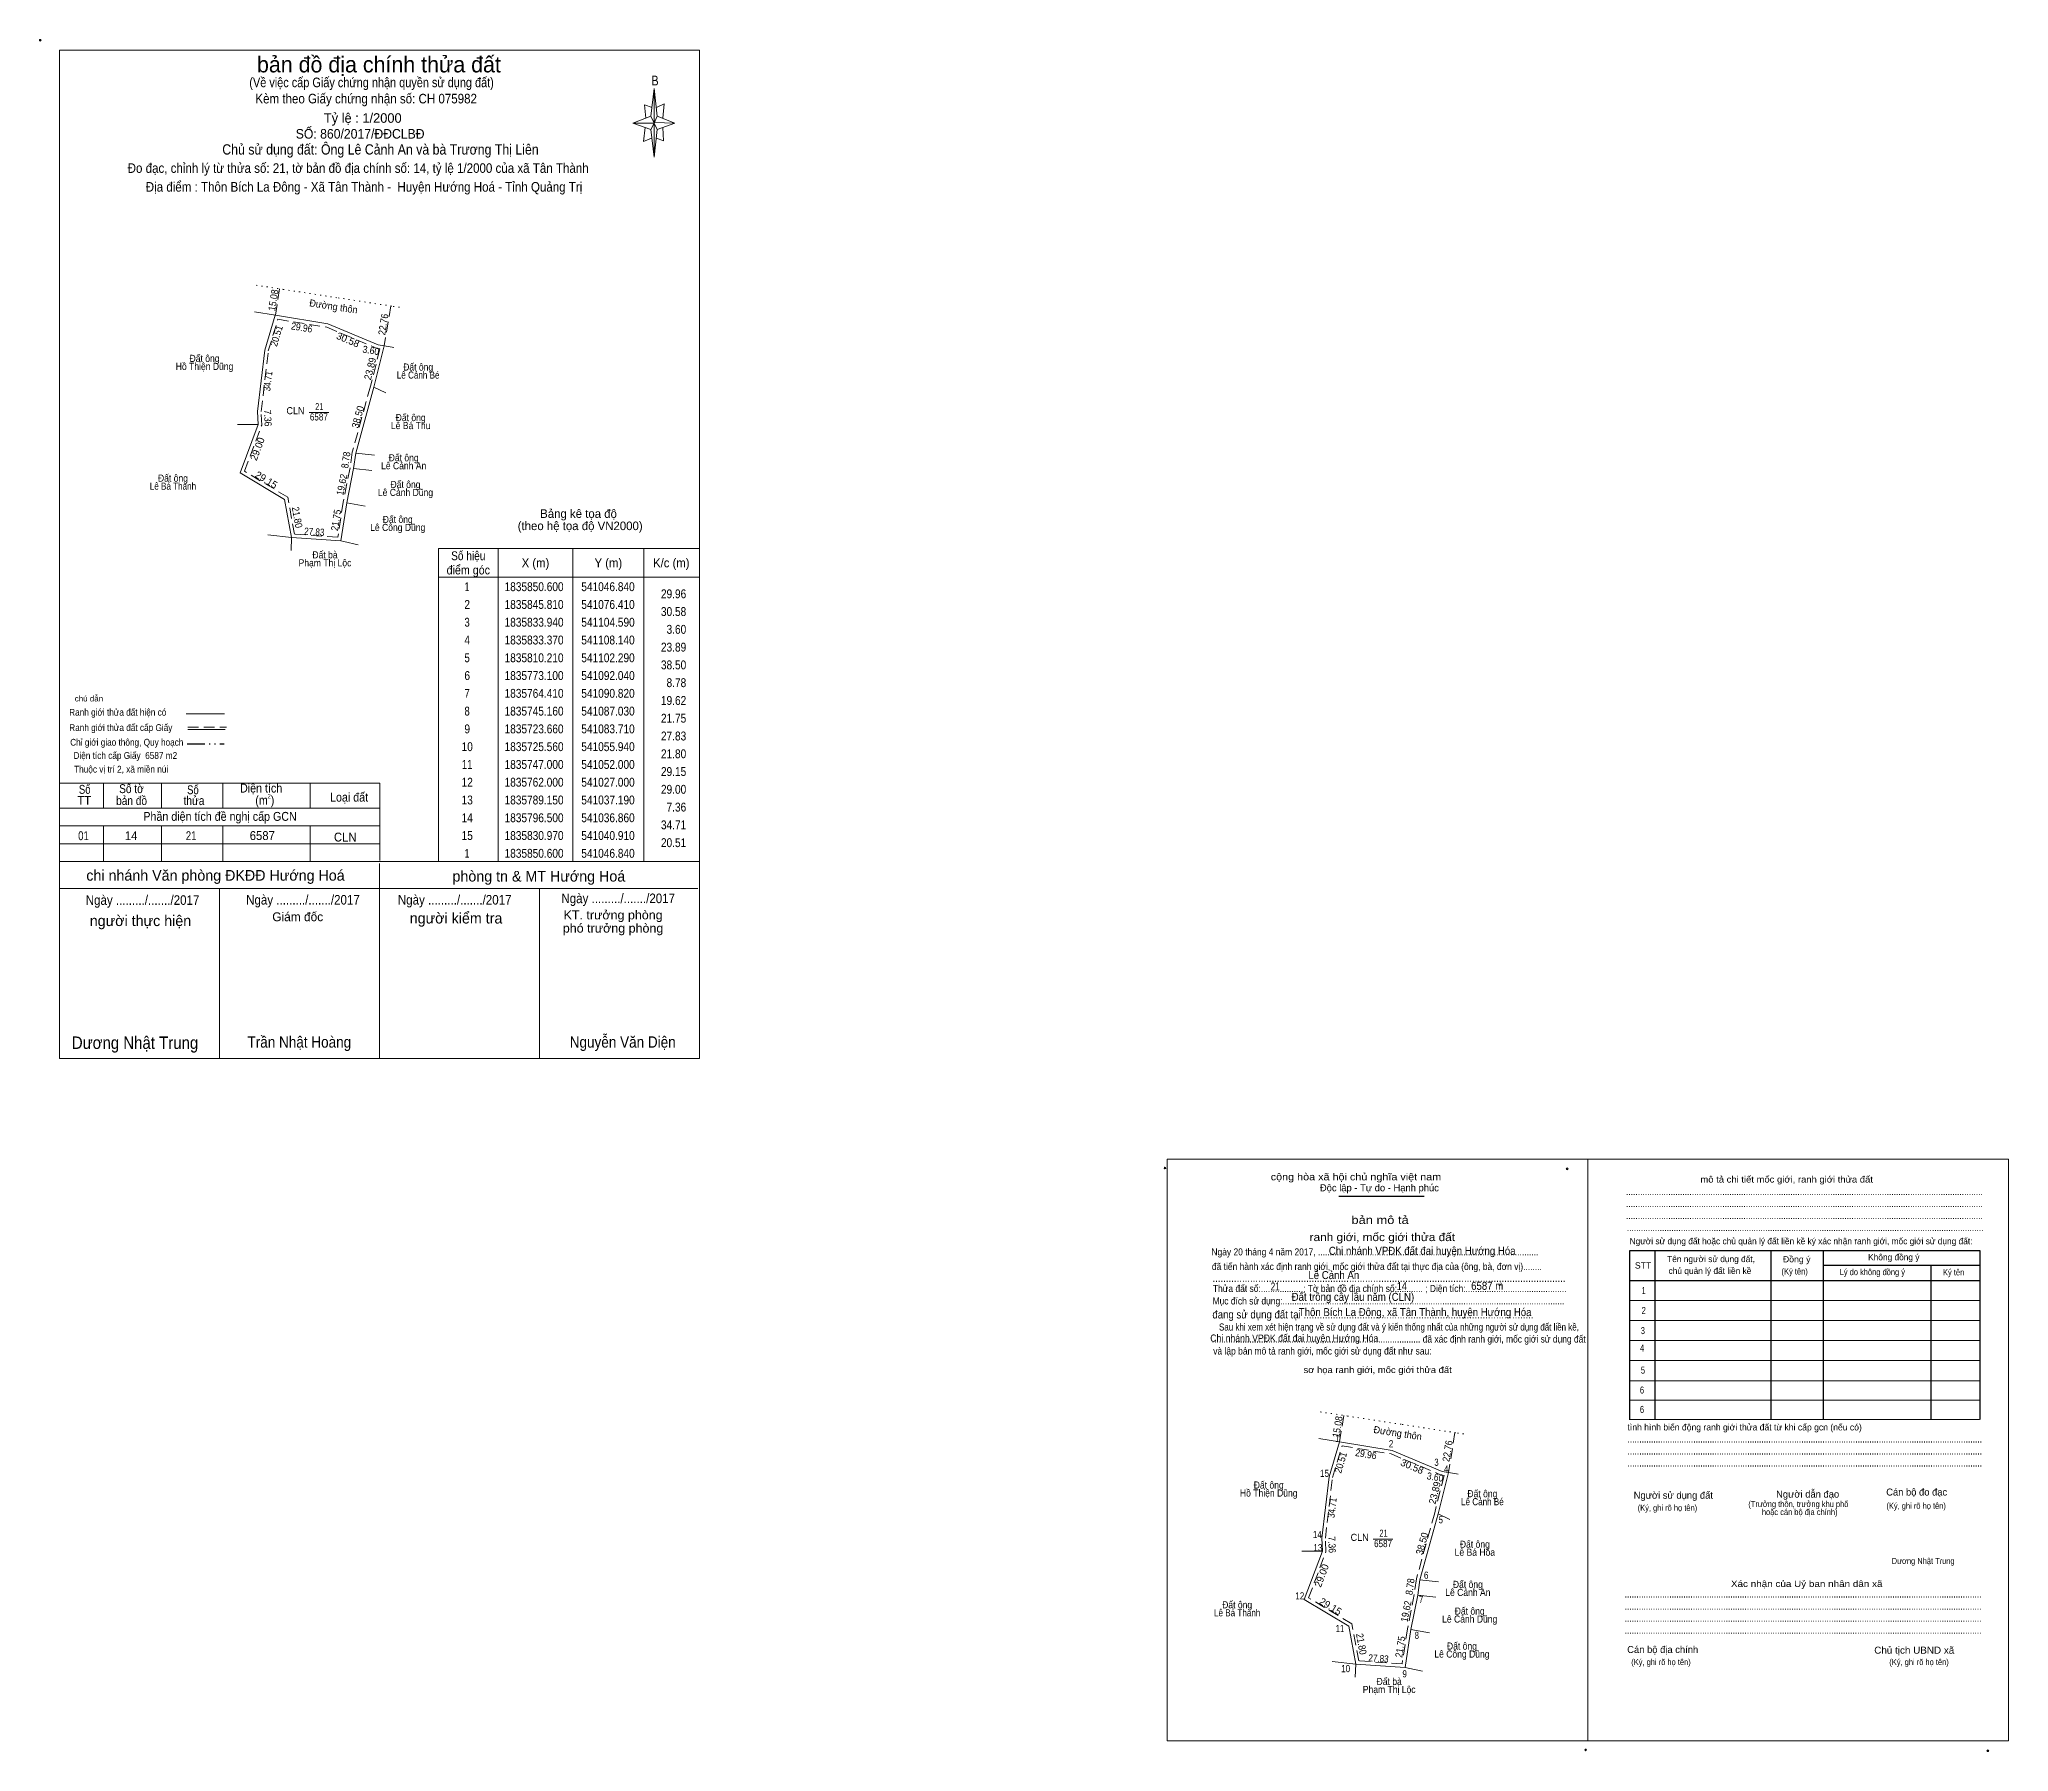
# Model space of a CAD drawing. Header units: metres. Extents: x 539170 to 542022, y 1835043 to 1836006.
# Drawn here: x 540914 to 542022, y 1835043 to 1836006 of the extents above; entities that cross this region are included whole.
import ezdxf
from ezdxf.enums import TextEntityAlignment as Align

# ---------------------------------------------------------------- set-up
doc = ezdxf.new("R2010")
doc.units = ezdxf.units.M
doc.header["$LTSCALE"] = 2
doc.header["$PDMODE"] = 32
doc.header["$PDSIZE"] = 1
for name, pattern in [('DASH_DOUBLE_DOT', [9.2, 5, -1.2, 0.3, -1.2, 0.3, -1.2]), ('DOTTED', [1.5, 0.3, -1.2]), ('MEDIUM_DASHED', [4.5, 3, -1.5]), ('SHORT_DASHED', [2.7, 1.5, -1.2])]:
    doc.linetypes.add(name, pattern=pattern)
for name, color, linetype, lineweight in [('1', 7, 'DOTTED', 13), ('10', 7, 'Continuous', 13), ('17', 7, 'Continuous', 13), ('2', 7, 'SHORT_DASHED', 13), ('21', 7, 'DOTTED', 13), ('22', 7, 'Continuous', 13), ('5', 7, 'Continuous', 13), ('6', 7, 'Continuous', 13), ('63', 7, 'Continuous', 13), ('7', 7, 'Continuous', 13)]:
    doc.layers.add(name, color=color, linetype=linetype, lineweight=lineweight)
doc.layers.add('25', color=7, linetype='Continuous')
doc.layers.add('34', color=7, linetype='Continuous')

msp = doc.modelspace()

# ---------------------------------------------------------------- linework, layer by layer
at = {"layer": '1', "linetype": 'MEDIUM_DASHED'}
for points in [[(541048.25, 1835848.35), (541075.85, 1835843.87), (541104.04, 1835832), (541105.67, 1835831.74), (541100.36, 1835810.72), (541090.08, 1835773.51), (541088.85, 1835764.74), (541085.06, 1835745.51), (541082.01, 1835725.78), (541057.63, 1835727.45), (541053.8, 1835748.25), (541029.46, 1835762.86), (541039.21, 1835788.83), (541038.87, 1835796.43), (541042.88, 1835830.56)], [(541646.95, 1835214.52), (541674.55, 1835210.04), (541702.74, 1835198.17), (541704.37, 1835197.91), (541699.06, 1835176.89), (541688.78, 1835139.68), (541687.55, 1835130.91), (541683.76, 1835111.68), (541680.71, 1835091.95), (541656.33, 1835093.62), (541652.5, 1835114.42), (541628.16, 1835129.03), (541637.91, 1835155), (541637.57, 1835162.6), (541641.58, 1835196.73)]]:
    msp.add_lwpolyline(points, close=True, dxfattribs=at)
at = {"layer": '1', "linetype": 'Continuous'}
for points in [[(541027, 1835762), (541052, 1835747), (541055.94, 1835725.56)], [(541625.7, 1835128.17), (541650.7, 1835113.17), (541654.64, 1835091.73)]]:
    msp.add_lwpolyline(points, dxfattribs=at)
at = {"layer": '10'}
for p, q in [((541092.04, 1835773.1), (541102.29, 1835810.21)), ((541102.29, 1835810.21), (541108.92, 1835806.89)), ((541025.54, 1835789.23), (541037.19, 1835789.15)), ((541087.03, 1835745.16), (541090.82, 1835764.41)), ((541090.82, 1835764.41), (541092.04, 1835773.1)), ((541090.82, 1835764.41), (541101.06, 1835763.37)), ((541092.04, 1835773.1), (541102.59, 1835771.83)), ((541083.71, 1835723.66), (541087.03, 1835745.16)), ((541087.03, 1835745.16), (541097.42, 1835743.15)), ((541055.94, 1835725.56), (541042.69, 1835727.09)), ((541085.46, 1835723.25), (541083.71, 1835723.66)), ((541093.52, 1835721.56), (541085.46, 1835723.25)), ((541690.74, 1835139.27), (541700.99, 1835176.38)), ((541700.99, 1835176.38), (541707.62, 1835173.06)), ((541624.24, 1835155.4), (541635.89, 1835155.32)), ((541689.52, 1835130.58), (541690.74, 1835139.27)), ((541690.74, 1835139.27), (541701.29, 1835138)), ((541685.73, 1835111.33), (541689.52, 1835130.58)), ((541689.52, 1835130.58), (541699.76, 1835129.54)), ((541682.41, 1835089.83), (541685.73, 1835111.33)), ((541685.73, 1835111.33), (541696.12, 1835109.32)), ((541654.64, 1835091.73), (541641.39, 1835093.26)), ((541684.16, 1835089.42), (541682.41, 1835089.83)), ((541692.22, 1835087.73), (541684.16, 1835089.42))]:
    msp.add_line(p, q, dxfattribs=at)
for points in [[(541027, 1835762), (541037.19, 1835789.15), (541036.86, 1835796.5), (541040.91, 1835830.97), (541046.83, 1835850.6)], [(541083.71, 1835723.66), (541055.94, 1835725.56), (541055.65, 1835718.32)], [(541625.7, 1835128.17), (541635.89, 1835155.32), (541635.56, 1835162.67), (541639.61, 1835197.14), (541645.53, 1835216.77)], [(541682.41, 1835089.83), (541654.64, 1835091.73), (541654.35, 1835084.49)]]:
    msp.add_lwpolyline(points, dxfattribs=at)
at = {"layer": '17'}
for p, q in [((541105.39, 1835432.36), (541105.47, 1835542.28)), ((541015.39, 1835432.44), (541015.47, 1835528.12)), ((541195.39, 1835432.28), (541195.47, 1835528.12))]:
    msp.add_line(p, q, dxfattribs=at)
at = {"layer": '2', "linetype": 'Continuous'}
for p, q in [((541108.14, 1835833.37), (541102.29, 1835810.21)), ((541706.84, 1835199.54), (541700.99, 1835176.38))]:
    msp.add_line(p, q, dxfattribs=at)
at = {"layer": '21'}
for p, q in [((541036.02, 1835867.53), (541051.23, 1835865.18)), ((541051.23, 1835865.18), (541082.1, 1835860.42)), ((541082.1, 1835860.42), (541113.13, 1835855.63)), ((541113.13, 1835855.63), (541117.59, 1835854.94)), ((541634.72, 1835233.7), (541649.93, 1835231.35)), ((541649.93, 1835231.35), (541680.8, 1835226.59)), ((541680.8, 1835226.59), (541711.83, 1835221.8)), ((541711.83, 1835221.8), (541716.29, 1835221.11))]:
    msp.add_line(p, q, dxfattribs=at)
at = {"layer": '22'}
for p, q in [((541035.18, 1835852.49), (541046.84, 1835850.6)), ((541633.88, 1835218.66), (541645.54, 1835216.77))]:
    msp.add_line(p, q, dxfattribs=at)
for points in [[(541046.84, 1835850.6), (541076.41, 1835845.81), (541104.59, 1835833.94), (541112.61, 1835832.65), (541113.54, 1835832.5)], [(541645.54, 1835216.77), (541675.11, 1835211.98), (541703.29, 1835200.11), (541711.31, 1835198.82), (541712.24, 1835198.67)]]:
    msp.add_lwpolyline(points, dxfattribs=at)
at = {"layer": '5'}
for p, q in [((541258.03, 1835962.68), (541260.03, 1835978.28)), ((541261.63, 1835962.68), (541271.63, 1835958.68)), ((541258.03, 1835955.08), (541248.03, 1835958.68)), ((541261.63, 1835955.08), (541260.03, 1835939.48)), ((541264.83, 1835956.28), (541265.23, 1835948.68)), ((541265.23, 1835948.68), (541261.23, 1835950.28)), ((540996.75, 1835626.48), (541018.27, 1835626.48)), ((540997.55, 1835617.52), (541018.59, 1835617.52)), ((540925.39, 1835587.32), (541105.71, 1835587.32)), ((540950.11, 1835587.32), (540950.11, 1835573.56)), ((540982.75, 1835587.32), (540982.75, 1835573.32)), ((541017.31, 1835587.32), (541017.31, 1835573.32)), ((541066.51, 1835587.32), (541066.51, 1835573.32)), ((541105.71, 1835587.32), (541105.71, 1835543.96)), ((540925.39, 1835573.32), (541105.71, 1835573.32)), ((540925.39, 1835563.32), (541105.71, 1835563.32)), ((540925.39, 1835553.32), (541105.71, 1835553.32)), ((540950.11, 1835563.32), (540950.11, 1835543.32)), ((540982.75, 1835563.32), (540982.75, 1835543.32)), ((541017.31, 1835563.32), (541017.31, 1835543.32)), ((541066.51, 1835563.32), (541066.51, 1835543.32)), ((540925.39, 1835543.32), (541105.71, 1835543.32))]:
    msp.add_line(p, q, dxfattribs=at)
at = {"layer": '5', "linetype": 'DASH_DOUBLE_DOT', "lineweight": 25}
msp.add_line((540997.15, 1835609.6), (541018.07, 1835609.6), dxfattribs=at)
at = {"layer": '5', "linetype": 'MEDIUM_DASHED'}
msp.add_line((540997.55, 1835618.8), (541019.31, 1835618.8), dxfattribs=at)
at = {"layer": '5'}
for points in [[(540925.39, 1835999.72), (541285.39, 1835999.72), (541285.39, 1835432.52), (540925.39, 1835432.52)], [(541260.03, 1835978.28), (541261.63, 1835962.68), (541260.03, 1835958.68)], [(541260.03, 1835958.68), (541248.03, 1835958.68), (541258.03, 1835962.68), (541261.63, 1835955.08), (541271.63, 1835958.68), (541260.03, 1835959.08)], [(541260.03, 1835958.68), (541260.03, 1835939.48), (541258.03, 1835955.08)]]:
    msp.add_lwpolyline(points, close=True, dxfattribs=at)
for points in [[(541260.03, 1835958.68), (541258.03, 1835962.68), (541248.03, 1835958.68)], [(541258.83, 1835967.48), (541254.43, 1835969.08), (541255.23, 1835961.48)], [(541261.23, 1835967.48), (541265.63, 1835969.48), (541264.83, 1835961.48)], [(541254.83, 1835956.28), (541254.03, 1835948.28), (541258.43, 1835950.28)], [(541260.03, 1835958.68), (541261.63, 1835955.08), (541271.63, 1835958.68)]]:
    msp.add_lwpolyline(points, dxfattribs=at)
msp.add_point((540914.59, 1836005.32), dxfattribs=at)
at = {"layer": '6'}
for p, q in [((540925.39, 1835543.32), (541285.39, 1835543.32)), ((540925.39, 1835528.12), (541284.59, 1835528.12)), ((541285.39, 1835432.52), (540925.39, 1835432.52))]:
    msp.add_line(p, q, dxfattribs=at)
at = {"layer": '63', "linetype": 'MEDIUM_DASHED'}
for p, q in [((541049.25, 1835865.49), (541046.84, 1835850.6)), ((541111.76, 1835855.84), (541108.14, 1835833.37)), ((541647.95, 1835231.66), (541645.54, 1835216.77)), ((541710.46, 1835222.01), (541706.84, 1835199.54))]:
    msp.add_line(p, q, dxfattribs=at)
at = {"layer": '63'}
for p, q in [((541065.83, 1835795.96), (541076.89, 1835795.96)), ((541172.19, 1835719.32), (541172.19, 1835543.32)), ((541214.19, 1835719.32), (541214.19, 1835543.32)), ((541254.19, 1835719.32), (541254.19, 1835543.32)), ((541138.59, 1835703.32), (541285.39, 1835703.32)), ((541664.53, 1835162.13), (541675.59, 1835162.13))]:
    msp.add_line(p, q, dxfattribs=at)
msp.add_lwpolyline([(541138.59, 1835719.32), (541285.39, 1835719.32), (541285.39, 1835543.32), (541138.59, 1835543.32)], close=True, dxfattribs=at)
at = {"layer": '7', "lineweight": 25}
for p, q in [((541645.2, 1835354.96), (541693.06, 1835354.96)), ((541822.9, 1835324.38), (541822.9, 1835229.41)), ((541888.19, 1835324.05), (541888.19, 1835229.41)), ((541917.65, 1835324.05), (541917.65, 1835229.41)), ((541917.65, 1835316.26), (542005.92, 1835316.26)), ((541978.27, 1835316.26), (541978.27, 1835229.41)), ((541808.73, 1835307.68), (542005.92, 1835307.68))]:
    msp.add_line(p, q, dxfattribs=at)
at = {"layer": '7'}
for p, q in [((541808.73, 1835296.39), (542005.92, 1835296.39)), ((541808.73, 1835285.1), (542005.92, 1835285.1)), ((541808.73, 1835273.81), (542005.92, 1835273.81)), ((541808.73, 1835262.53), (542005.92, 1835262.53)), ((541808.73, 1835251.24), (542005.92, 1835251.24)), ((541808.38, 1835240.33), (542005.58, 1835240.33)), ((541808.73, 1835240.32), (542005.92, 1835240.32)), ((541808.38, 1835229.41), (542005.58, 1835229.41))]:
    msp.add_line(p, q, dxfattribs=at)
for points in [[(541548.59, 1835375.93), (541785.26, 1835375.93), (541785.26, 1835048.58), (541548.59, 1835048.58)], [(541785.26, 1835375.92), (542021.94, 1835375.92), (542021.94, 1835048.58), (541785.26, 1835048.58)], [(541785.27, 1835375.92), (542021.94, 1835375.92), (542021.94, 1835048.58), (541785.27, 1835048.58)]]:
    msp.add_lwpolyline(points, close=True, dxfattribs=at)
at = {"layer": '7', "lineweight": 25}
msp.add_lwpolyline([(542005.92, 1835229.41), (542005.92, 1835324.38), (541808.73, 1835324.38), (541808.73, 1835229.41)], dxfattribs=at)
at = {"layer": '7'}
for p in [(541547.32, 1835370.88), (541773.57, 1835370.4), (541783.99, 1835043.53), (542010.24, 1835043.06)]:
    msp.add_point(p, dxfattribs=at)

# ---------------------------------------------------------------- texts
at = {"layer": '1'}
for s, height, width, p in [('CLN', 4, 0.95, (541058.16, 1835794.93)), ('21', 4, 0.75, (541071.56, 1835797.27)), ('6587', 4, 0.85, (541071.315, 1835791.42)), ('2', 2.5, 0.85, (541043.365, 1835578.84)), ('CLN', 4, 0.95, (541656.86, 1835161.1)), ('21', 4, 0.75, (541670.26, 1835163.44)), ('6587', 4, 0.85, (541670.015, 1835157.59))]:
    msp.add_text(s, height=height, dxfattribs=dict(at, width=width)).set_placement(p, align=Align.CENTER)
at = {"layer": '17', "width": 0.9}
msp.add_text('Dương Nhật Trung', height=3.375, dxfattribs=at).set_placement((541956.15, 1835148.18))
at = {"layer": '25', "width": 0.9}
for s, height, p in [('Chi nhánh VPĐK đất đai huyện Hướng Hóa', 4.5, (541639.52, 1835322.07)), ('Đất trồng cây lâu năm (CLN)', 4.5, (541618.59, 1835296.15)), ('Chi nhánh VPĐK đất đai huyện Hướng Hóa', 4.05, (541572.79, 1835273.16))]:
    msp.add_text(s, height=height, dxfattribs=at).set_placement(p)
at = {"layer": '34', "width": 0.9}
msp.add_text('Chủ sử dụng đất: Ông Lê Cảnh An và bà Trương Thị Liên', height=5.76, dxfattribs=at).set_placement((541016.99, 1835941.04))
at = {"layer": '5'}
for s, height, p in [('bản đồ địa chính thửa đất', 9, (541105.115, 1835987.24)), ('Tỷ lệ : 1/2000', 5.4, (541096.01, 1835958.88))]:
    msp.add_text(s, height=height, dxfattribs=at).set_placement(p, align=Align.CENTER)
for s, height, width, p in [('(Về việc cấp Giấy chứng nhận quyền sử dụng đất)', 5.4, 0.85, (541100.97, 1835978.92)), ('B', 5.51, 0.8, (541260.445, 1835979.88)), ('Kèm theo Giấy chứng nhận số: CH 075982', 5.4, 0.9, (541097.93, 1835969.8)), ('SỐ: 860/2017/ĐĐCLBĐ', 5.4, 0.95, (541094.545, 1835950)), ('Đo đạc, chỉnh lý từ thửa số: 21, tờ bản đồ địa chính số: 14, tỷ lệ 1/2000 của xã Tân Thành', 5.4, 0.9, (541093.43, 1835930.72)), ('Địa điểm : Thôn Bích La Đông - Xã Tân Thành -  Huyện Hướng Hoá - Tỉnh Quảng Trị ', 5.4, 0.9, (541097.63, 1835920.16)), ('chú dẫn', 3.199, 1.05, (540941.985, 1835633.36)), ('Ranh giới thửa đất hiện có ', 3.84, 0.9, (540958.825, 1835625.36)), ('Ranh giới thửa đất cấp Giấy', 3.84, 0.9, (540959.89, 1835616.72)), ('Chỉ giới giao thông, Quy hoạch', 3.84, 0.9, (540963.27, 1835608.48)), ('Diện tích cấp Giấy  6587 m2', 3.84, 0.9, (540962.45, 1835601.04)), ('Thuộc vị trí 2, xã miền núi', 3.84, 0.9, (540960.115, 1835593.32)), ('Số', 5, 0.8, (540939.59, 1835581.4)), ('Số tờ', 5, 0.85, (540965.9, 1835581.8)), ('Số', 5, 0.8, (541000.47, 1835581.16)), ('Diện tích', 5, 0.9, (541038.845, 1835582.12)), ('TT', 5, 0.95, (540939.325, 1835575.24)), ('bản đồ', 5, 0.85, (540965.955, 1835575.08)), ('thửa', 5, 0.85, (541001.075, 1835575.08)), ('(m )', 5, 0.9, (541040.91, 1835575.32)), ('Loại đất', 5, 0.9, (541088.325, 1835577)), ('Phần diện tích đề nghị cấp GCN', 5, 0.9, (541015.725, 1835566.2)), ('01', 5, 0.8, (540938.9, 1835555.32)), ('14', 5, 0.95, (540965.725, 1835555.32)), ('21', 5, 0.8, (540999.45, 1835555.32)), ('6587', 5, 0.95, (541039.5, 1835555.4)), ('CLN', 5, 0.95, (541086.14, 1835554.56))]:
    msp.add_text(s, height=height, dxfattribs=dict(at, width=width)).set_placement(p, align=Align.CENTER)
at = {"layer": '6'}
for s, height, p in [('Bảng kê tọa độ ', 4.8, (541218.3, 1835736.63)), ('(theo hệ tọa độ VN2000)', 4.8, (541218.33, 1835729.75)), ('chi nhánh Văn phòng ĐKĐĐ Hướng Hoá', 6, (541013.165, 1835532.52)), ('phòng tn & MT Hướng Hoá', 6, (541195.075, 1835532.04)), ('người thực hiện', 6, (540970.965, 1835507)), ('Giám đốc', 5, (541059.43, 1835509.72)), ('người kiểm tra', 6, (541148.5, 1835508.44))]:
    msp.add_text(s, height=height, dxfattribs=at).set_placement(p, align=Align.CENTER)
for s, height, width, p in [('Ngày ........./......./2017', 5.4, 0.9, (540972.135, 1835518.92)), ('Ngày ........./......./2017', 5.4, 0.9, (541062.375, 1835519.08)), ('Ngày ........./......./2017', 5.4, 0.9, (541147.735, 1835519.08)), ('Ngày ........./......./2017', 5.4, 0.9, (541239.735, 1835519.88)), ('phó trưởng phòng', 5, 1.05, (541236.835, 1835503.32)), ('KT. trưởng phòng', 5, 1.05, (541236.845, 1835510.76)), ('Dương Nhật Trung', 7, 0.9, (540967.895, 1835437.88)), ('Trần Nhật Hoàng', 6.32, 0.9, (541060.33, 1835438.6)), ('Nguyễn Văn Diện', 6.32, 0.9, (541242.26, 1835438.6))]:
    msp.add_text(s, height=height, dxfattribs=dict(at, width=width)).set_placement(p, align=Align.CENTER)
at = {"layer": '6', "width": 0.9}
msp.add_text('Lê Cảnh An', height=4.5, dxfattribs=at).set_placement((541628, 1835308.39))
at = {"layer": '63'}
for s, rotation, width, p in [('15.08', 80.806, 0.9, (541047.659, 1835858.815)), ('Đường thôn', 351.234, 0.95, (541079.25, 1835853.63)), ('20.51', 73.191, 0.9, (541049.43, 1835838.447)), ('29.96', 350.799, 0.9, (541061.38, 1835841.77)), ('22.76', 80.848, 0.9, (541109.534, 1835845.167)), ('3.60', 350.878, 0.9, (541100.308, 1835828.904)), ('34.71', 83.299, 0.85, (541044.6, 1835813.307)), ('23.89', 75.824, 0.95, (541102.098, 1835820.06)), ('7.36', 272.571, 0.9, (541040.606, 1835792.725)), ('38.50', 74.56, 0.95, (541095.185, 1835792.868)), ('8.78', 82.008, 0.9, (541088.445, 1835768.907)), ('19.62', 78.862, 0.9, (541086.218, 1835754.944)), ('21.80', 280.413, 0.9, (541057.167, 1835736.591)), ('21.75', 81.222, 0.9, (541082.953, 1835735.035)), ('27.83', 356.086, 0.85, (541068.628, 1835726.841)), ('15.08', 80.806, 0.9, (541646.359, 1835224.985)), ('Đường thôn', 351.234, 0.95, (541677.95, 1835219.8)), ('20.51', 73.191, 0.9, (541648.13, 1835204.617)), ('29.96', 350.799, 0.9, (541660.08, 1835207.94)), ('22.76', 80.848, 0.9, (541708.234, 1835211.337)), ('3.60', 350.878, 0.9, (541699.008, 1835195.074)), ('23.89', 75.824, 0.95, (541701.018, 1835187.67)), ('34.71', 83.299, 0.85, (541643.3, 1835179.477)), ('38.50', 74.56, 0.95, (541693.885, 1835159.038)), ('7.36', 272.571, 0.9, (541639.306, 1835158.895)), ('8.78', 82.008, 0.9, (541687.145, 1835135.077)), ('19.62', 78.862, 0.9, (541684.918, 1835121.114)), ('21.80', 280.413, 0.9, (541655.867, 1835102.761)), ('21.75', 81.222, 0.9, (541681.653, 1835101.205)), ('27.83', 356.086, 0.85, (541667.328, 1835093.011))]:
    msp.add_text(s, height=4, rotation=rotation, dxfattribs=dict(at, width=width)).set_placement(p, align=Align.CENTER)
for s, rotation, p in [('30.58', 337.158, (541086.904, 1835834.966)), ('29.00', 69.428, (541038.637, 1835774.707)), ('29.15', 329.036, (541040.736, 1835756.342)), ('30.58', 337.158, (541685.604, 1835201.136)), ('29.00', 69.428, (541637.337, 1835140.877)), ('29.15', 329.036, (541639.436, 1835122.512))]:
    msp.add_text(s, height=4, rotation=rotation, dxfattribs=at).set_placement(p, align=Align.CENTER)
for s, height, width, p in [('Hồ Thiện Dũng', 4, 0.9, (541007.01, 1835819.86)), ('Đất ông', 4, 0.9, (541007.01, 1835824.36)), ('Lê Cảnh Bé', 4, 0.85, (541127.19, 1835814.99)), ('Đất ông', 4, 0.9, (541127.19, 1835819.49)), ('Lê Bá Thu', 4, 0.9, (541122.975, 1835786.56)), ('Đất ông', 4, 0.9, (541122.97, 1835791.06)), ('Lê Cảnh An', 4, 0.9, (541119.025, 1835763.97)), ('Đất ông', 4, 0.9, (541119.03, 1835768.47)), ('Lê Bá Thanh', 4, 0.85, (540989.235, 1835752.5)), ('Đất ông', 4, 0.9, (540989.24, 1835757)), ('Lê Cảnh Dũng', 4, 0.9, (541120.06, 1835748.96)), ('Đất ông', 4, 0.9, (541120.06, 1835753.46)), ('Lê Công Dũng', 4, 0.9, (541115.685, 1835729.28)), ('Đất ông', 4, 0.9, (541115.69, 1835733.78)), ('Phạm Thị Lộc', 4, 0.9, (541074.765, 1835709.35)), ('Đất bà', 4, 0.9, (541074.77, 1835713.85)), ('điểm góc', 5, 0.9, (541155.395, 1835704.82)), ('Số hiệu', 5, 0.85, (541155.385, 1835712.82)), ('X (m)', 5, 0.95, (541193.19, 1835708.82)), ('Y (m)', 5, 0.95, (541234.19, 1835708.82)), ('K/c (m)', 5, 0.95, (541269.595, 1835708.82)), (' 1', 5, 0.75, (541153.99, 1835695.42)), ('1835850.600', 5, 0.85, (541192.39, 1835695.42)), ('541046.840', 5, 0.85, (541233.985, 1835695.42)), (' 2', 5, 0.85, (541153.99, 1835685.42)), ('1835845.810', 5, 0.85, (541192.39, 1835685.42)), ('541076.410', 5, 0.85, (541233.985, 1835685.42)), (' 3', 5, 0.8, (541153.995, 1835675.42)), ('1835833.940', 5, 0.85, (541192.39, 1835675.42)), ('541104.590', 5, 0.85, (541233.985, 1835675.42)), (' 4', 5, 0.85, (541153.99, 1835665.42)), ('1835833.370', 5, 0.85, (541192.39, 1835665.42)), ('541108.140', 5, 0.85, (541233.985, 1835665.42)), (' 5', 5, 0.8, (541153.995, 1835655.42)), ('1835810.210', 5, 0.85, (541192.39, 1835655.42)), ('541102.290', 5, 0.85, (541233.985, 1835655.42)), (' 6', 5, 0.85, (541153.995, 1835645.42)), ('1835773.100', 5, 0.85, (541192.39, 1835645.42)), ('541092.040', 5, 0.85, (541233.985, 1835645.42)), (' 8', 5, 0.8, (541153.99, 1835625.42)), (' 7', 5, 0.8, (541153.99, 1835635.42)), ('1835764.410', 5, 0.85, (541192.39, 1835635.42)), ('1835745.160', 5, 0.85, (541192.39, 1835625.42)), ('541090.820', 5, 0.85, (541233.985, 1835635.42)), ('541087.030', 5, 0.85, (541233.985, 1835625.42)), (' 9', 5, 0.85, (541153.99, 1835615.42)), ('1835723.660', 5, 0.85, (541192.39, 1835615.42)), ('541083.710', 5, 0.85, (541233.985, 1835615.42)), (' 10', 5, 0.85, (541153.985, 1835605.42)), ('1835725.560', 5, 0.85, (541192.39, 1835605.42)), ('541055.940', 5, 0.85, (541233.985, 1835605.42)), (' 11', 5, 0.8, (541153.985, 1835595.42)), ('1835747.000', 5, 0.85, (541192.39, 1835595.42)), ('541052.000', 5, 0.85, (541233.985, 1835595.42)), (' 12', 5, 0.85, (541153.995, 1835585.42)), ('1835762.000', 5, 0.85, (541192.39, 1835585.42)), ('541027.000', 5, 0.85, (541233.985, 1835585.42)), (' 13', 5, 0.85, (541153.99, 1835575.42)), ('1835789.150', 5, 0.85, (541192.39, 1835575.42)), ('541037.190', 5, 0.85, (541233.985, 1835575.42)), (' 14', 5, 0.85, (541153.985, 1835565.42)), ('1835796.500', 5, 0.85, (541192.39, 1835565.42)), ('541036.860', 5, 0.85, (541233.985, 1835565.42)), (' 15', 5, 0.85, (541153.99, 1835555.42)), ('1835830.970', 5, 0.85, (541192.39, 1835555.42)), ('541040.910', 5, 0.85, (541233.985, 1835555.42)), (' 1', 5, 0.75, (541153.99, 1835545.42)), ('1835850.600', 5, 0.85, (541192.39, 1835545.42)), ('541046.840', 5, 0.85, (541233.985, 1835545.42)), ('Hồ Thiện Dũng', 4, 0.9, (541605.71, 1835186.03)), ('Đất ông', 4, 0.9, (541605.71, 1835190.53)), ('Đất ông', 4, 0.9, (541725.89, 1835185.66)), ('Lê Cảnh Bé', 4, 0.85, (541725.89, 1835181.16)), ('Lê Bá Hòa', 4, 0.9, (541721.67, 1835152.73)), ('Đất ông', 4, 0.9, (541721.67, 1835157.23)), ('Lê Cảnh An', 4, 0.9, (541717.725, 1835130.14)), ('Đất ông', 4, 0.9, (541717.73, 1835134.64)), ('Lê Bá Thanh', 4, 0.85, (541587.935, 1835118.67)), ('Đất ông', 4, 0.9, (541587.94, 1835123.17)), ('Đất ông', 4, 0.9, (541718.76, 1835119.63)), ('Lê Cảnh Dũng', 4, 0.9, (541718.76, 1835115.13)), ('Lê Công Dũng', 4, 0.9, (541714.385, 1835095.45)), ('Đất ông', 4, 0.9, (541714.39, 1835099.95)), ('Phạm Thị Lộc', 4, 0.9, (541673.465, 1835075.52)), ('Đất bà', 4, 0.9, (541673.47, 1835080.02))]:
    msp.add_text(s, height=height, dxfattribs=dict(at, width=width)).set_placement(p, align=Align.CENTER)
for s, height, width, p in [('29.96', 5, 0.85, (541277.99, 1835691.42)), ('30.58', 5, 0.85, (541277.99, 1835681.42)), ('3.60', 5, 0.85, (541277.99, 1835671.42)), ('23.89', 5, 0.85, (541277.99, 1835661.42)), ('38.50', 5, 0.85, (541277.99, 1835651.42)), ('8.78', 5, 0.85, (541277.99, 1835641.42)), ('19.62', 5, 0.85, (541277.99, 1835631.42)), ('21.75', 5, 0.85, (541277.99, 1835621.42)), ('27.83', 5, 0.85, (541277.99, 1835611.42)), ('21.80', 5, 0.85, (541277.99, 1835601.42)), ('29.15', 5, 0.85, (541277.99, 1835591.42)), ('29.00', 5, 0.85, (541277.99, 1835581.42)), ('7.36', 5, 0.85, (541277.99, 1835571.42)), ('34.71', 5, 0.85, (541277.99, 1835561.42)), ('20.51', 5, 0.85, (541277.99, 1835551.42)), (' 1', 4, 0.75, (541645.54, 1835216.77)), (' 2', 4, 0.85, (541675.78, 1835213.77)), (' 15', 4, 0.85, (541639.61, 1835197.14)), (' 3', 4, 0.8, (541701.27, 1835203.35)), (' 4', 4, 0.85, (541706.84, 1835199.54)), (' 14', 4, 0.85, (541635.56, 1835162.67)), (' 5', 4, 0.8, (541703.68, 1835171.01)), (' 13', 4, 0.85, (541635.89, 1835155.32)), (' 6', 4, 0.85, (541695.55, 1835139.83)), (' 12', 4, 0.85, (541625.7, 1835128.17)), (' 7', 4, 0.8, (541692.65, 1835126.21)), (' 11', 4, 0.8, (541648.13, 1835109.81)), (' 8', 4, 0.8, (541690.21, 1835105.95)), (' 10', 4, 0.85, (541651.51, 1835087.25)), (' 9', 4, 0.85, (541683.41, 1835084.34))]:
    msp.add_text(s, height=height, dxfattribs=dict(at, width=width)).set_placement(p, align=Align.RIGHT)
at = {"layer": '7'}
for s, height, width, p in [('cộng hòa xã hội chủ nghĩa việt nam', 3.95, 1.15, (541606.81, 1835363.96)), ('........................................................................................................................................................', 3.95, 0.9, (541806.69, 1835355.73)), ('........................................................................................................................................................', 3.95, 0.9, (541806.69, 1835348.98)), ('........................................................................................................................................................', 3.95, 0.9, (541806.69, 1835342.18)), ('........................................................................................................................................................', 3.95, 0.9, (541807.1, 1835335.45)), ('Ngày 20 tháng 4 năm 2017, ..............................................................................................', 3.945, 0.9, (541573.46, 1835321.71)), ('Đồng ý', 3.499, 1.05, (541894.94, 1835317.81)), (' đã tiến hành xác định ranh giới, mốc giới thửa đất tại thực địa của (ông, bà, đơn vị)........', 3.951, 0.9, (541572.38, 1835313.52)), ('STT', 3.499, 1.05, (541811.66, 1835314.34)), ('(Ký tên)', 3.499, 0.9, (541894.19, 1835310.97)), ('Lý do không đồng ý', 3.499, 0.9, (541926.89, 1835310.61)), ('Ký tên', 3.499, 0.9, (541985.03, 1835310.48)), ('Thửa đất số:..................; Tờ bản đồ địa chính số:........... ; Diện tích:...........................................', 3.951, 0.9, (541574.27, 1835301.14)), ('Mục đích sử dụng:........................................................................................................................', 3.951, 0.9, (541574.09, 1835294.12)), ('....................................................................................................................................', 4.5, 0.9, (541574.09, 1835306.77)), ('21', 4.5, 0.75, (541606.81, 1835302)), ('14', 4.5, 0.85, (541677.73, 1835302.18)), ('6587 m', 4.5, 0.9, (541719.57, 1835302.36)), ('2', 1.8, 0.8, (541735.45, 1835304.56)), ('đang sử dụng đất tại ......................................................................................', 4.5, 0.9, (541574, 1835286.25)), ('Thôn Bích La Đông, xã Tân Thành, huyện Hướng Hóa', 4.5, 0.9, (541622.6, 1835287.57)), ('......................................................................................... đã xác định ranh giới, mốc giới sử dụng đất', 3.942, 0.9, (541573.69, 1835272.7)), ('Sau khi xem xét hiện trạng về sử dụng đất và ý kiến thống nhất của những người sử dụng đất liền kề,', 3.951, 0.85, (541577.73, 1835279.46)), (' và lập bản mô tả ranh giới, mốc giới sử dụng đất như sau:', 3.951, 0.9, (541573.15, 1835265.96)), ('.......................................................................................................................................................', 3.95, 0.9, (541807.55, 1835216.46)), ('.......................................................................................................................................................', 3.95, 0.9, (541807.55, 1835209.7)), ('.......................................................................................................................................................', 3.95, 0.9, (541807.55, 1835202.91)), ('(Ký, ghi rõ họ tên)', 3.386, 0.9, (541813.28, 1835178.02)), ('(Ký, ghi rõ họ tên)', 3.386, 0.9, (541953.2, 1835179.15)), ('........................................................................................................................................................', 3.95, 0.9, (541805.93, 1835129.24)), ('........................................................................................................................................................', 3.95, 0.9, (541805.93, 1835122.45)), ('........................................................................................................................................................', 3.95, 0.9, (541805.93, 1835115.7)), ('........................................................................................................................................................', 3.95, 0.9, (541805.93, 1835108.95)), ('Chủ tịch UBND xã', 3.951, 1.05, (541946.35, 1835097.66)), ('(Ký, ghi rõ họ tên)', 3.386, 0.9, (541809.65, 1835091.26)), ('(Ký, ghi rõ họ tên)', 3.386, 0.9, (541954.82, 1835091.26))]:
    msp.add_text(s, height=height, dxfattribs=dict(at, width=width)).set_placement(p)
for s, height, width, p in [('mô tả chi tiết mốc giới, ranh giới thửa đất', 3.612, 1.1, (541897.07, 1835362.7)), ('bản mô tả', 4.515, 1.2, (541668.34, 1835339.4)), ('ranh giới, mốc giới thửa đất', 4.515, 1.1, (541669.615, 1835329.76)), ('1', 3.951, 0.65, (541816.62, 1835300.04)), ('2', 3.951, 0.8, (541816.65, 1835288.78)), ('3', 3.951, 0.75, (541816.195, 1835277.44)), ('4', 3.951, 0.8, (541815.76, 1835267.59)), ('sơ họa ranh giới, mốc giới thửa đất', 3.612, 1.1, (541666.96, 1835255.52)), ('5', 3.951, 0.75, (541816.225, 1835255.17)), ('6', 3.951, 0.8, (541815.69, 1835244.01)), ('6', 3.951, 0.8, (541815.69, 1835233.09)), ('(Trưởng thôn, trưởng khu phố', 3.386, 0.9, (541903.655, 1835180.14)), ('hoặc cán bộ địa chính)', 3.386, 0.9, (541904.425, 1835175.64)), ('Xác nhận của Uỷ ban nhân dân xã', 3.613, 1.15, (541908.36, 1835135.18))]:
    msp.add_text(s, height=height, dxfattribs=dict(at, width=width)).set_placement(p, align=Align.CENTER)
for s, height, p in [('Độc lập - Tự do - Hạnh phúc', 3.95, (541634.48, 1835357.8)), ('Người sử dụng đất hoặc chủ quản lý đất liền kề ký xác nhận ranh giới, mốc giới sử dụng đất:', 3.499, (541808.72, 1835327.98)), ('Tên người sử dụng đất,', 3.499, (541829.84, 1835317.94)), ('Không đồng ý', 3.499, (541942.91, 1835318.98)), ('chủ quản lý đất liền kề', 3.499, (541830.65, 1835311.28)), ('tình hình biến động ranh giới thửa đất từ khi cấp gcn (nếu có)', 3.612, (541807.55, 1835223.25)), ('Người sử dụng đất', 3.951, (541811, 1835184.82)), ('Người dẫn đạo', 3.949, (541891.13, 1835185.45)), ('Cán bộ đo đạc', 3.942, (541953.08, 1835186.62)), ('Cán bộ địa chính', 3.951, (541807.37, 1835098.02))]:
    msp.add_text(s, height=height, dxfattribs=at).set_placement(p)

doc.saveas('drawing.dxf')
